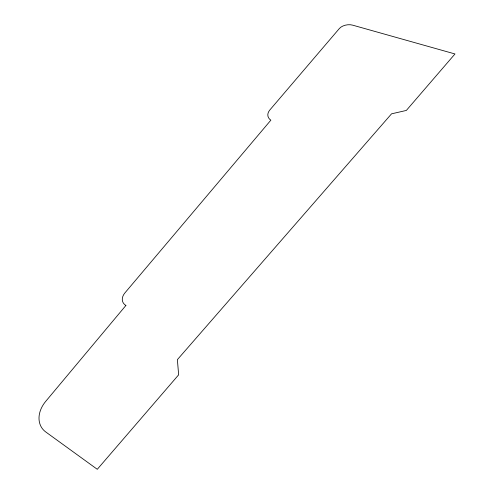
<?xml version="1.0" encoding="UTF-8"?>
<svg xmlns="http://www.w3.org/2000/svg" width="494" height="494" viewBox="0 0 494 494"><rect width="100%" height="100%" fill="white"/><g stroke="black" fill="none" stroke-linecap="round" stroke-linejoin="round"><path stroke-width="0.74" d="M125.908 305.459L45.738 401.332A27.294 20.81 -36.1 0 0 45.775 431.978L97.281 469.3L178.649 374.823L177.377 359.651L391.544 113.83L406.34 110.44L454.986 53.957L352.648 25.157A9.466 5.588 -9.7 0 0 339.335 28.553L269.885 109.927A13.406 8.694 -12.7 0 0 270.854 120.184L124.877 292.948A12.097 8.948 -25.6 0 0 125.908 305.459"/></g></svg>
